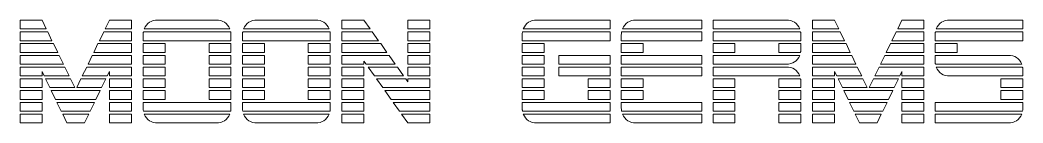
# Model space of a CAD drawing. Header units: inches. Extents: x 28 to 970, y -144 to -47.
import ezdxf

# ---------------------------------------------------------------- set-up
doc = ezdxf.new("R2010")
doc.units = ezdxf.units.IN
doc.header["$MEASUREMENT"] = 0
doc.layers.add('Layer 1', color=7, linetype='Continuous')

# ---------------------------------------------------------------- blocks, each defined once
blk = doc.blocks.new('block 2')
at = {"layer": 'Layer 1', "lineweight": 0}
for points in [[(27.51, -55.59), (27.51, -47.33), (48.15, -47.33), (52.14, -55.59), (27.51, -55.59)], [(107.45, -55.59), (111.44, -47.33), (132.08, -47.33), (132.08, -55.59), (107.45, -55.59)], [(329.93, -55.59), (329.93, -47.33), (350.57, -47.33), (356.49, -55.59), (329.93, -55.59)], [(391.85, -55.59), (391.85, -47.33), (412.49, -47.33), (412.49, -55.59), (391.85, -55.59)], [(772.01, -55.59), (772.01, -47.33), (792.65, -47.33), (796.63, -55.59), (772.01, -55.59)], [(851.95, -55.59), (855.94, -47.33), (876.58, -47.33), (876.58, -55.59), (851.95, -55.59)], [(27.51, -66.6), (27.51, -58.34), (53.52, -58.34), (57.51, -66.6), (27.51, -66.6)], [(102.09, -66.6), (106.08, -58.34), (132.08, -58.34), (132.08, -66.6), (102.09, -66.6)], [(329.93, -66.6), (329.93, -58.34), (358.42, -58.34), (364.33, -66.6), (329.93, -66.6)], [(391.85, -66.6), (391.85, -58.34), (412.49, -58.34), (412.49, -66.6), (391.85, -66.6)], [(772.01, -66.6), (772.01, -58.34), (798.01, -58.34), (802, -66.6), (772.01, -66.6)], [(846.58, -66.6), (850.57, -58.34), (876.58, -58.34), (876.58, -66.6), (846.58, -66.6)], [(27.51, -77.6), (27.51, -69.35), (58.88, -69.35), (62.87, -77.6), (27.51, -77.6)], [(96.72, -77.6), (100.71, -69.35), (132.08, -69.35), (132.08, -77.6), (96.72, -77.6)], [(143.09, -77.6), (143.09, -69.35), (163.73, -69.35), (163.73, -77.6), (143.09, -77.6)], [(205, -77.6), (205, -69.35), (225.64, -69.35), (225.64, -77.6), (205, -77.6)], [(236.37, -77.6), (236.37, -69.35), (257.01, -69.35), (257.01, -77.6), (236.37, -77.6)], [(298.29, -77.6), (298.29, -69.35), (318.93, -69.35), (318.93, -77.6), (298.29, -77.6)], [(329.93, -77.6), (329.93, -69.35), (366.26, -69.35), (372.17, -77.6), (329.93, -77.6)], [(391.85, -77.6), (391.85, -69.35), (412.49, -69.35), (412.49, -77.6), (391.85, -77.6)], [(499.17, -77.6), (499.17, -69.35), (519.81, -69.35), (519.81, -77.6), (499.17, -77.6)], [(592.32, -77.6), (592.32, -69.35), (612.96, -69.35), (612.96, -77.6), (592.32, -77.6)], [(678.45, -77.6), (678.45, -69.35), (699.08, -69.35), (699.08, -77.6), (678.45, -77.6)], [(772.01, -77.6), (772.01, -69.35), (803.38, -69.35), (807.37, -77.6), (772.01, -77.6)], [(841.21, -77.6), (845.21, -69.35), (876.58, -69.35), (876.58, -77.6), (841.21, -77.6)], [(887.03, -77.6), (887.03, -69.35), (907.67, -69.35), (907.67, -77.6), (887.03, -77.6)], [(27.51, -88.61), (27.51, -80.36), (64.25, -80.36), (68.24, -88.61), (27.51, -88.61)], [(91.35, -88.61), (95.34, -80.36), (132.08, -80.36), (132.08, -88.61), (91.35, -88.61)], [(143.09, -88.61), (143.09, -80.36), (163.73, -80.36), (163.73, -88.61), (143.09, -88.61)], [(205, -88.61), (205, -80.36), (225.64, -80.36), (225.64, -88.61), (205, -88.61)], [(236.37, -88.61), (236.37, -80.36), (257.01, -80.36), (257.01, -88.61), (236.37, -88.61)], [(298.29, -88.61), (298.29, -80.36), (318.93, -80.36), (318.93, -88.61), (298.29, -88.61)], [(352.5, -88.61), (350.57, -85.86), (350.57, -88.61), (329.93, -88.61), (329.93, -80.36), (374.1, -80.36), (380.02, -88.61), (352.5, -88.61)], [(391.85, -88.61), (391.85, -80.36), (412.49, -80.36), (412.49, -88.61), (391.85, -88.61)], [(499.17, -88.61), (499.17, -80.36), (519.81, -80.36), (519.81, -88.61), (499.17, -88.61)], [(533.57, -88.61), (533.57, -80.36), (581.72, -80.36), (581.72, -88.61), (533.57, -88.61)], [(592.32, -88.61), (592.32, -80.36), (667.99, -80.36), (667.99, -88.61), (592.32, -88.61)], [(772.01, -88.61), (772.01, -80.36), (808.74, -80.36), (812.73, -88.61), (772.01, -88.61)], [(835.85, -88.61), (839.84, -80.36), (876.58, -80.36), (876.58, -88.61), (835.85, -88.61)], [(50.21, -99.62), (48.15, -95.49), (48.15, -99.62), (27.51, -99.62), (27.51, -91.36), (69.48, -91.36), (73.6, -99.62), (50.21, -99.62)], [(111.44, -99.62), (111.44, -95.49), (109.38, -99.62), (85.99, -99.62), (90.12, -91.36), (132.08, -91.36), (132.08, -99.62), (111.44, -99.62)], [(143.09, -99.62), (143.09, -91.36), (163.73, -91.36), (163.73, -99.62), (143.09, -99.62)], [(205, -99.62), (205, -91.36), (225.64, -91.36), (225.64, -99.62), (205, -99.62)], [(236.37, -99.62), (236.37, -91.36), (257.01, -91.36), (257.01, -99.62), (236.37, -99.62)], [(298.29, -99.62), (298.29, -91.36), (318.93, -91.36), (318.93, -99.62), (298.29, -99.62)], [(329.93, -99.62), (329.93, -91.36), (350.57, -91.36), (350.57, -99.62), (329.93, -99.62)], [(360.34, -99.62), (354.56, -91.36), (382.08, -91.36), (387.86, -99.62), (360.34, -99.62)], [(391.85, -99.62), (391.85, -91.36), (412.49, -91.36), (412.49, -99.62), (391.85, -99.62)], [(499.17, -99.62), (499.17, -91.36), (519.81, -91.36), (519.81, -99.62), (499.17, -99.62)], [(533.57, -99.62), (533.57, -91.36), (581.72, -91.36), (581.72, -99.62), (533.57, -99.62)], [(592.32, -99.62), (592.32, -91.36), (667.99, -91.36), (667.99, -99.62), (592.32, -99.62)], [(794.71, -99.62), (792.65, -95.49), (792.65, -99.62), (772.01, -99.62), (772.01, -91.36), (813.97, -91.36), (818.1, -99.62), (794.71, -99.62)], [(855.94, -99.62), (855.94, -95.49), (853.87, -99.62), (830.48, -99.62), (834.61, -91.36), (876.58, -91.36), (876.58, -99.62), (855.94, -99.62)], [(27.51, -110.63), (27.51, -102.37), (48.15, -102.37), (48.15, -110.63), (27.51, -110.63)], [(55.44, -110.63), (51.45, -102.37), (74.84, -102.37), (78.83, -110.63), (55.44, -110.63)], [(104.15, -110.63), (80.76, -110.63), (84.75, -102.37), (108.14, -102.37), (104.15, -110.63)], [(111.44, -110.63), (111.44, -102.37), (132.08, -102.37), (132.08, -110.63), (111.44, -110.63)], [(143.09, -110.63), (143.09, -102.37), (163.73, -102.37), (163.73, -110.63), (143.09, -110.63)], [(205, -110.63), (205, -102.37), (225.64, -102.37), (225.64, -110.63), (205, -110.63)], [(236.37, -110.63), (236.37, -102.37), (257.01, -102.37), (257.01, -110.63), (236.37, -110.63)], [(298.29, -110.63), (298.29, -102.37), (318.93, -102.37), (318.93, -110.63), (298.29, -110.63)], [(329.93, -110.63), (329.93, -102.37), (350.57, -102.37), (350.57, -110.63), (329.93, -110.63)], [(368.32, -110.63), (362.41, -102.37), (389.92, -102.37), (391.85, -105.12), (391.85, -102.37), (412.49, -102.37), (412.49, -110.63), (368.32, -110.63)], [(499.17, -110.63), (499.17, -102.37), (519.81, -102.37), (519.81, -110.63), (499.17, -110.63)], [(561.08, -110.63), (561.08, -102.37), (581.72, -102.37), (581.72, -110.63), (561.08, -110.63)], [(592.32, -110.63), (592.32, -102.37), (612.96, -102.37), (612.96, -110.63), (592.32, -110.63)], [(678.45, -110.63), (678.45, -102.37), (699.08, -102.37), (699.08, -110.63), (678.45, -110.63)], [(772.01, -110.63), (772.01, -102.37), (792.65, -102.37), (792.65, -110.63), (772.01, -110.63)], [(799.94, -110.63), (795.95, -102.37), (819.34, -102.37), (823.33, -110.63), (799.94, -110.63)], [(848.64, -110.63), (825.25, -110.63), (829.24, -102.37), (852.63, -102.37), (848.64, -110.63)], [(855.94, -110.63), (855.94, -102.37), (876.58, -102.37), (876.58, -110.63), (855.94, -110.63)], [(948.95, -110.63), (948.95, -102.37), (969.59, -102.37), (969.59, -110.63), (948.95, -110.63)], [(27.51, -121.63), (27.51, -113.38), (48.15, -113.38), (48.15, -121.63), (27.51, -121.63)], [(98.78, -121.63), (60.81, -121.63), (56.82, -113.38), (102.77, -113.38), (98.78, -121.63)], [(111.44, -121.63), (111.44, -113.38), (132.08, -113.38), (132.08, -121.63), (111.44, -121.63)], [(143.09, -121.63), (143.09, -113.38), (163.73, -113.38), (163.73, -121.63), (143.09, -121.63)], [(205, -121.63), (205, -113.38), (225.64, -113.38), (225.64, -121.63), (205, -121.63)], [(236.37, -121.63), (236.37, -113.38), (257.01, -113.38), (257.01, -121.63), (236.37, -121.63)], [(298.29, -121.63), (298.29, -113.38), (318.93, -113.38), (318.93, -121.63), (298.29, -121.63)], [(329.93, -121.63), (329.93, -113.38), (350.57, -113.38), (350.57, -121.63), (329.93, -121.63)], [(376.16, -121.63), (370.25, -113.38), (412.49, -113.38), (412.49, -121.63), (376.16, -121.63)], [(499.17, -121.63), (499.17, -113.38), (519.81, -113.38), (519.81, -121.63), (499.17, -121.63)], [(561.08, -121.63), (561.08, -113.38), (581.72, -113.38), (581.72, -121.63), (561.08, -121.63)], [(592.32, -121.63), (592.32, -113.38), (612.96, -113.38), (612.96, -121.63), (592.32, -121.63)], [(678.45, -121.63), (678.45, -113.38), (699.08, -113.38), (699.08, -121.63), (678.45, -121.63)], [(740.36, -121.63), (740.36, -113.38), (761, -113.38), (761, -121.63), (740.36, -121.63)], [(772.01, -121.63), (772.01, -113.38), (792.65, -113.38), (792.65, -121.63), (772.01, -121.63)], [(843.28, -121.63), (805.3, -121.63), (801.31, -113.38), (847.27, -113.38), (843.28, -121.63)], [(855.94, -121.63), (855.94, -113.38), (876.58, -113.38), (876.58, -121.63), (855.94, -121.63)], [(948.95, -121.63), (948.95, -113.38), (969.59, -113.38), (969.59, -121.63), (948.95, -121.63)], [(27.51, -132.64), (27.51, -124.39), (48.15, -124.39), (48.15, -132.64), (27.51, -132.64)], [(93.42, -132.64), (66.18, -132.64), (62.19, -124.39), (97.41, -124.39), (93.42, -132.64)], [(111.44, -132.64), (111.44, -124.39), (132.08, -124.39), (132.08, -132.64), (111.44, -132.64)], [(329.93, -132.64), (329.93, -124.39), (350.57, -124.39), (350.57, -132.64), (329.93, -132.64)], [(384.01, -132.64), (378.09, -124.39), (412.49, -124.39), (412.49, -132.64), (384.01, -132.64)], [(678.45, -132.64), (678.45, -124.39), (699.08, -124.39), (699.08, -132.64), (678.45, -132.64)], [(740.36, -132.64), (740.36, -124.39), (761, -124.39), (761, -132.64), (740.36, -132.64)], [(772.01, -132.64), (772.01, -124.39), (792.65, -124.39), (792.65, -132.64), (772.01, -132.64)], [(837.91, -132.64), (810.67, -132.64), (806.68, -124.39), (841.9, -124.39), (837.91, -132.64)], [(855.94, -132.64), (855.94, -124.39), (876.58, -124.39), (876.58, -132.64), (855.94, -132.64)], [(27.51, -143.65), (27.51, -135.39), (48.15, -135.39), (48.15, -143.65), (27.51, -143.65)], [(88.05, -143.65), (71.54, -143.65), (67.55, -135.39), (92.04, -135.39), (88.05, -143.65)], [(111.44, -143.65), (111.44, -135.39), (132.08, -135.39), (132.08, -143.65), (111.44, -143.65)], [(329.93, -143.65), (329.93, -135.39), (350.57, -135.39), (350.57, -143.65), (329.93, -143.65)], [(391.85, -143.65), (385.93, -135.39), (412.49, -135.39), (412.49, -143.65), (391.85, -143.65)], [(678.45, -143.65), (678.45, -135.39), (699.08, -135.39), (699.08, -143.65), (678.45, -143.65)], [(740.36, -143.65), (740.36, -135.39), (761, -135.39), (761, -143.65), (740.36, -143.65)], [(772.01, -143.65), (772.01, -135.39), (792.65, -135.39), (792.65, -143.65), (772.01, -143.65)], [(832.55, -143.65), (816.04, -143.65), (812.04, -135.39), (836.54, -135.39), (832.55, -143.65)], [(855.94, -143.65), (855.94, -135.39), (876.58, -135.39), (876.58, -143.65), (855.94, -143.65)]]:
    blk.add_lwpolyline(points, dxfattribs=at)
for points, knots in [([(144.19, -55.59), (146.48, -50.09), (150.7, -47.33), (156.85, -47.33), (156.85, -47.33), (211.88, -47.33), (211.88, -47.33), (217.94, -47.33), (222.16, -50.09), (224.54, -55.59), (224.54, -55.59), (144.19, -55.59), (144.19, -55.59)], [0, 0, 0, 0, 1, 1, 1, 2, 2, 2, 3, 3, 3, 4, 4, 4, 4]), ([(237.47, -55.59), (239.77, -50.09), (243.99, -47.33), (250.13, -47.33), (250.13, -47.33), (305.17, -47.33), (305.17, -47.33), (311.22, -47.33), (315.44, -50.09), (317.83, -55.59), (317.83, -55.59), (237.47, -55.59), (237.47, -55.59)], [0, 0, 0, 0, 1, 1, 1, 2, 2, 2, 3, 3, 3, 4, 4, 4, 4]), ([(500.27, -55.59), (502.56, -50.09), (506.78, -47.33), (512.93, -47.33), (512.93, -47.33), (581.72, -47.33), (581.72, -47.33), (581.72, -47.33), (581.72, -55.59), (581.72, -55.59), (581.72, -55.59), (500.27, -55.59), (500.27, -55.59)], [0, 0, 0, 0, 1, 1, 1, 2, 2, 2, 3, 3, 3, 4, 4, 4, 4]), ([(593.42, -55.59), (595.71, -50.09), (599.93, -47.33), (606.08, -47.33), (606.08, -47.33), (667.99, -47.33), (667.99, -47.33), (667.99, -47.33), (667.99, -55.59), (667.99, -55.59), (667.99, -55.59), (593.42, -55.59), (593.42, -55.59)], [0, 0, 0, 0, 1, 1, 1, 2, 2, 2, 3, 3, 3, 4, 4, 4, 4]), ([(678.45, -55.59), (678.45, -55.59), (678.45, -47.33), (678.45, -47.33), (678.45, -47.33), (747.24, -47.33), (747.24, -47.33), (753.29, -47.33), (757.51, -50.09), (759.9, -55.59), (759.9, -55.59), (678.45, -55.59), (678.45, -55.59)], [0, 0, 0, 0, 1, 1, 1, 2, 2, 2, 3, 3, 3, 4, 4, 4, 4]), ([(888.13, -55.59), (890.42, -50.09), (894.64, -47.33), (900.79, -47.33), (900.79, -47.33), (969.59, -47.33), (969.59, -47.33), (969.59, -47.33), (969.59, -55.59), (969.59, -55.59), (969.59, -55.59), (888.13, -55.59), (888.13, -55.59)], [0, 0, 0, 0, 1, 1, 1, 2, 2, 2, 3, 3, 3, 4, 4, 4, 4]), ([(143.09, -66.6), (143.09, -66.6), (143.09, -61.09), (143.09, -61.09), (143.09, -60.45), (143.13, -59.99), (143.23, -59.72), (143.23, -59.54), (143.25, -59.33), (143.29, -59.1), (143.34, -58.87), (143.36, -58.62), (143.36, -58.34), (143.36, -58.34), (225.37, -58.34), (225.37, -58.34), (225.37, -58.62), (225.39, -58.87), (225.44, -59.1), (225.48, -59.33), (225.5, -59.54), (225.5, -59.72), (225.59, -59.99), (225.64, -60.45), (225.64, -61.09), (225.64, -61.09), (225.64, -66.6), (225.64, -66.6), (225.64, -66.6), (143.09, -66.6), (143.09, -66.6)], [0, 0, 0, 0, 1, 1, 1, 2, 2, 2, 3, 3, 3, 4, 4, 4, 5, 5, 5, 6, 6, 6, 7, 7, 7, 8, 8, 8, 9, 9, 9, 10, 10, 10, 10]), ([(236.37, -66.6), (236.37, -66.6), (236.37, -61.09), (236.37, -61.09), (236.37, -60.45), (236.42, -59.99), (236.51, -59.72), (236.51, -59.54), (236.53, -59.33), (236.58, -59.1), (236.62, -58.87), (236.65, -58.62), (236.65, -58.34), (236.65, -58.34), (318.65, -58.34), (318.65, -58.34), (318.65, -58.62), (318.67, -58.87), (318.72, -59.1), (318.77, -59.33), (318.79, -59.54), (318.79, -59.72), (318.88, -59.99), (318.93, -60.45), (318.93, -61.09), (318.93, -61.09), (318.93, -66.6), (318.93, -66.6), (318.93, -66.6), (236.37, -66.6), (236.37, -66.6)], [0, 0, 0, 0, 1, 1, 1, 2, 2, 2, 3, 3, 3, 4, 4, 4, 5, 5, 5, 6, 6, 6, 7, 7, 7, 8, 8, 8, 9, 9, 9, 10, 10, 10, 10]), ([(499.17, -66.6), (499.17, -66.6), (499.17, -61.09), (499.17, -61.09), (499.17, -60.45), (499.21, -59.99), (499.31, -59.72), (499.31, -59.54), (499.33, -59.33), (499.37, -59.1), (499.42, -58.87), (499.44, -58.62), (499.44, -58.34), (499.44, -58.34), (581.72, -58.34), (581.72, -58.34), (581.72, -58.34), (581.72, -66.6), (581.72, -66.6), (581.72, -66.6), (499.17, -66.6), (499.17, -66.6)], [0, 0, 0, 0, 1, 1, 1, 2, 2, 2, 3, 3, 3, 4, 4, 4, 5, 5, 5, 6, 6, 6, 7, 7, 7, 7]), ([(592.32, -66.6), (592.32, -66.6), (592.32, -61.09), (592.32, -61.09), (592.32, -60.45), (592.36, -59.99), (592.45, -59.72), (592.45, -59.54), (592.48, -59.33), (592.52, -59.1), (592.57, -58.87), (592.59, -58.62), (592.59, -58.34), (592.59, -58.34), (667.99, -58.34), (667.99, -58.34), (667.99, -58.34), (667.99, -66.6), (667.99, -66.6), (667.99, -66.6), (592.32, -66.6), (592.32, -66.6)], [0, 0, 0, 0, 1, 1, 1, 2, 2, 2, 3, 3, 3, 4, 4, 4, 5, 5, 5, 6, 6, 6, 7, 7, 7, 7]), ([(678.45, -66.6), (678.45, -66.6), (678.45, -58.34), (678.45, -58.34), (678.45, -58.34), (760.72, -58.34), (760.72, -58.34), (760.72, -58.62), (760.75, -58.87), (760.79, -59.1), (760.84, -59.33), (760.86, -59.54), (760.86, -59.72), (760.95, -59.99), (761, -60.45), (761, -61.09), (761, -61.09), (761, -66.6), (761, -66.6), (761, -66.6), (678.45, -66.6), (678.45, -66.6)], [0, 0, 0, 0, 1, 1, 1, 2, 2, 2, 3, 3, 3, 4, 4, 4, 5, 5, 5, 6, 6, 6, 7, 7, 7, 7]), ([(887.03, -66.6), (887.03, -66.6), (887.03, -61.09), (887.03, -61.09), (887.03, -60.45), (887.08, -59.99), (887.17, -59.72), (887.17, -59.54), (887.19, -59.33), (887.24, -59.1), (887.28, -58.87), (887.31, -58.62), (887.31, -58.34), (887.31, -58.34), (969.59, -58.34), (969.59, -58.34), (969.59, -58.34), (969.59, -66.6), (969.59, -66.6), (969.59, -66.6), (887.03, -66.6), (887.03, -66.6)], [0, 0, 0, 0, 1, 1, 1, 2, 2, 2, 3, 3, 3, 4, 4, 4, 5, 5, 5, 6, 6, 6, 7, 7, 7, 7]), ([(761, -74.85), (761, -75.5), (760.95, -75.95), (760.86, -76.23), (760.86, -76.41), (760.84, -76.62), (760.79, -76.85), (760.75, -77.08), (760.72, -77.33), (760.72, -77.6), (760.72, -77.6), (740.36, -77.6), (740.36, -77.6), (740.36, -77.6), (740.36, -69.35), (740.36, -69.35), (740.36, -69.35), (761, -69.35), (761, -69.35), (761, -69.35), (761, -74.85), (761, -74.85)], [0, 0, 0, 0, 1, 1, 1, 2, 2, 2, 3, 3, 3, 4, 4, 4, 5, 5, 5, 6, 6, 6, 7, 7, 7, 7]), ([(759.9, -80.36), (757.51, -85.86), (753.29, -88.61), (747.24, -88.61), (747.24, -88.61), (678.45, -88.61), (678.45, -88.61), (678.45, -88.61), (678.45, -80.36), (678.45, -80.36), (678.45, -80.36), (759.9, -80.36), (759.9, -80.36)], [0, 0, 0, 0, 1, 1, 1, 2, 2, 2, 3, 3, 3, 4, 4, 4, 4]), ([(887.31, -88.61), (887.31, -88.34), (887.28, -88.09), (887.24, -87.86), (887.19, -87.63), (887.17, -87.42), (887.17, -87.24), (887.08, -86.96), (887.03, -86.5), (887.03, -85.86), (887.03, -85.86), (887.03, -80.36), (887.03, -80.36), (887.03, -80.36), (955.83, -80.36), (955.83, -80.36), (961.88, -80.36), (966.1, -83.11), (968.49, -88.61), (968.49, -88.61), (887.31, -88.61), (887.31, -88.61)], [0, 0, 0, 0, 1, 1, 1, 2, 2, 2, 3, 3, 3, 4, 4, 4, 5, 5, 5, 6, 6, 6, 7, 7, 7, 7]), ([(678.45, -99.62), (678.45, -99.62), (678.45, -91.36), (678.45, -91.36), (678.45, -91.36), (747.24, -91.36), (747.24, -91.36), (753.29, -91.36), (757.51, -94.12), (759.9, -99.62), (759.9, -99.62), (678.45, -99.62), (678.45, -99.62)], [0, 0, 0, 0, 1, 1, 1, 2, 2, 2, 3, 3, 3, 4, 4, 4, 4]), ([(900.79, -99.62), (894.64, -99.62), (890.42, -96.87), (888.13, -91.36), (888.13, -91.36), (969.31, -91.36), (969.31, -91.36), (969.31, -91.64), (969.33, -91.89), (969.38, -92.12), (969.42, -92.35), (969.45, -92.56), (969.45, -92.74), (969.54, -93.02), (969.59, -93.48), (969.59, -94.12), (969.59, -94.12), (969.59, -99.62), (969.59, -99.62), (969.59, -99.62), (900.79, -99.62), (900.79, -99.62)], [0, 0, 0, 0, 1, 1, 1, 2, 2, 2, 3, 3, 3, 4, 4, 4, 5, 5, 5, 6, 6, 6, 7, 7, 7, 7]), ([(740.36, -110.63), (740.36, -110.63), (740.36, -102.37), (740.36, -102.37), (740.36, -102.37), (760.72, -102.37), (760.72, -102.37), (760.72, -102.65), (760.75, -102.9), (760.79, -103.13), (760.84, -103.36), (760.86, -103.56), (760.86, -103.75), (760.95, -104.02), (761, -104.48), (761, -105.12), (761, -105.12), (761, -110.63), (761, -110.63), (761, -110.63), (740.36, -110.63), (740.36, -110.63)], [0, 0, 0, 0, 1, 1, 1, 2, 2, 2, 3, 3, 3, 4, 4, 4, 5, 5, 5, 6, 6, 6, 7, 7, 7, 7]), ([(225.64, -129.89), (225.64, -130.53), (225.59, -130.99), (225.5, -131.27), (225.5, -131.45), (225.48, -131.66), (225.44, -131.88), (225.39, -132.11), (225.37, -132.37), (225.37, -132.64), (225.37, -132.64), (143.36, -132.64), (143.36, -132.64), (143.36, -132.37), (143.34, -132.11), (143.29, -131.88), (143.25, -131.66), (143.23, -131.45), (143.23, -131.27), (143.13, -130.99), (143.09, -130.53), (143.09, -129.89), (143.09, -129.89), (143.09, -124.39), (143.09, -124.39), (143.09, -124.39), (225.64, -124.39), (225.64, -124.39), (225.64, -124.39), (225.64, -129.89), (225.64, -129.89)], [0, 0, 0, 0, 1, 1, 1, 2, 2, 2, 3, 3, 3, 4, 4, 4, 5, 5, 5, 6, 6, 6, 7, 7, 7, 8, 8, 8, 9, 9, 9, 10, 10, 10, 10]), ([(318.93, -129.89), (318.93, -130.53), (318.88, -130.99), (318.79, -131.27), (318.79, -131.45), (318.77, -131.66), (318.72, -131.88), (318.67, -132.11), (318.65, -132.37), (318.65, -132.64), (318.65, -132.64), (236.65, -132.64), (236.65, -132.64), (236.65, -132.37), (236.62, -132.11), (236.58, -131.88), (236.53, -131.66), (236.51, -131.45), (236.51, -131.27), (236.42, -130.99), (236.37, -130.53), (236.37, -129.89), (236.37, -129.89), (236.37, -124.39), (236.37, -124.39), (236.37, -124.39), (318.93, -124.39), (318.93, -124.39), (318.93, -124.39), (318.93, -129.89), (318.93, -129.89)], [0, 0, 0, 0, 1, 1, 1, 2, 2, 2, 3, 3, 3, 4, 4, 4, 5, 5, 5, 6, 6, 6, 7, 7, 7, 8, 8, 8, 9, 9, 9, 10, 10, 10, 10]), ([(499.44, -132.64), (499.44, -132.37), (499.42, -132.11), (499.37, -131.88), (499.33, -131.66), (499.31, -131.45), (499.31, -131.27), (499.21, -130.99), (499.17, -130.53), (499.17, -129.89), (499.17, -129.89), (499.17, -124.39), (499.17, -124.39), (499.17, -124.39), (581.72, -124.39), (581.72, -124.39), (581.72, -124.39), (581.72, -132.64), (581.72, -132.64), (581.72, -132.64), (499.44, -132.64), (499.44, -132.64)], [0, 0, 0, 0, 1, 1, 1, 2, 2, 2, 3, 3, 3, 4, 4, 4, 5, 5, 5, 6, 6, 6, 7, 7, 7, 7]), ([(592.59, -132.64), (592.59, -132.37), (592.57, -132.11), (592.52, -131.88), (592.48, -131.66), (592.45, -131.45), (592.45, -131.27), (592.36, -130.99), (592.32, -130.53), (592.32, -129.89), (592.32, -129.89), (592.32, -124.39), (592.32, -124.39), (592.32, -124.39), (667.99, -124.39), (667.99, -124.39), (667.99, -124.39), (667.99, -132.64), (667.99, -132.64), (667.99, -132.64), (592.59, -132.64), (592.59, -132.64)], [0, 0, 0, 0, 1, 1, 1, 2, 2, 2, 3, 3, 3, 4, 4, 4, 5, 5, 5, 6, 6, 6, 7, 7, 7, 7]), ([(969.59, -129.89), (969.59, -130.53), (969.54, -130.99), (969.45, -131.27), (969.45, -131.45), (969.42, -131.66), (969.38, -131.88), (969.33, -132.11), (969.31, -132.37), (969.31, -132.64), (969.31, -132.64), (887.03, -132.64), (887.03, -132.64), (887.03, -132.64), (887.03, -124.39), (887.03, -124.39), (887.03, -124.39), (969.59, -124.39), (969.59, -124.39), (969.59, -124.39), (969.59, -129.89), (969.59, -129.89)], [0, 0, 0, 0, 1, 1, 1, 2, 2, 2, 3, 3, 3, 4, 4, 4, 5, 5, 5, 6, 6, 6, 7, 7, 7, 7]), ([(224.54, -135.39), (222.16, -140.9), (217.94, -143.65), (211.88, -143.65), (211.88, -143.65), (156.85, -143.65), (156.85, -143.65), (150.7, -143.65), (146.48, -140.9), (144.19, -135.39), (144.19, -135.39), (224.54, -135.39), (224.54, -135.39)], [0, 0, 0, 0, 1, 1, 1, 2, 2, 2, 3, 3, 3, 4, 4, 4, 4]), ([(317.83, -135.39), (315.44, -140.9), (311.22, -143.65), (305.17, -143.65), (305.17, -143.65), (250.13, -143.65), (250.13, -143.65), (243.99, -143.65), (239.77, -140.9), (237.47, -135.39), (237.47, -135.39), (317.83, -135.39), (317.83, -135.39)], [0, 0, 0, 0, 1, 1, 1, 2, 2, 2, 3, 3, 3, 4, 4, 4, 4]), ([(512.93, -143.65), (506.78, -143.65), (502.56, -140.9), (500.27, -135.39), (500.27, -135.39), (581.72, -135.39), (581.72, -135.39), (581.72, -135.39), (581.72, -143.65), (581.72, -143.65), (581.72, -143.65), (512.93, -143.65), (512.93, -143.65)], [0, 0, 0, 0, 1, 1, 1, 2, 2, 2, 3, 3, 3, 4, 4, 4, 4]), ([(606.08, -143.65), (599.93, -143.65), (595.71, -140.9), (593.42, -135.39), (593.42, -135.39), (667.99, -135.39), (667.99, -135.39), (667.99, -135.39), (667.99, -143.65), (667.99, -143.65), (667.99, -143.65), (606.08, -143.65), (606.08, -143.65)], [0, 0, 0, 0, 1, 1, 1, 2, 2, 2, 3, 3, 3, 4, 4, 4, 4]), ([(968.49, -135.39), (966.1, -140.9), (961.88, -143.65), (955.83, -143.65), (955.83, -143.65), (887.03, -143.65), (887.03, -143.65), (887.03, -143.65), (887.03, -135.39), (887.03, -135.39), (887.03, -135.39), (968.49, -135.39), (968.49, -135.39)], [0, 0, 0, 0, 1, 1, 1, 2, 2, 2, 3, 3, 3, 4, 4, 4, 4])]:
    blk.add_open_spline(points, degree=3, knots=knots, dxfattribs=at)

msp = doc.modelspace()

# ---------------------------------------------------------------- block references
at = {"layer": 'Layer 1'}
msp.add_blockref('block 2', (0, 0), dxfattribs=at)

doc.saveas('drawing.dxf')
